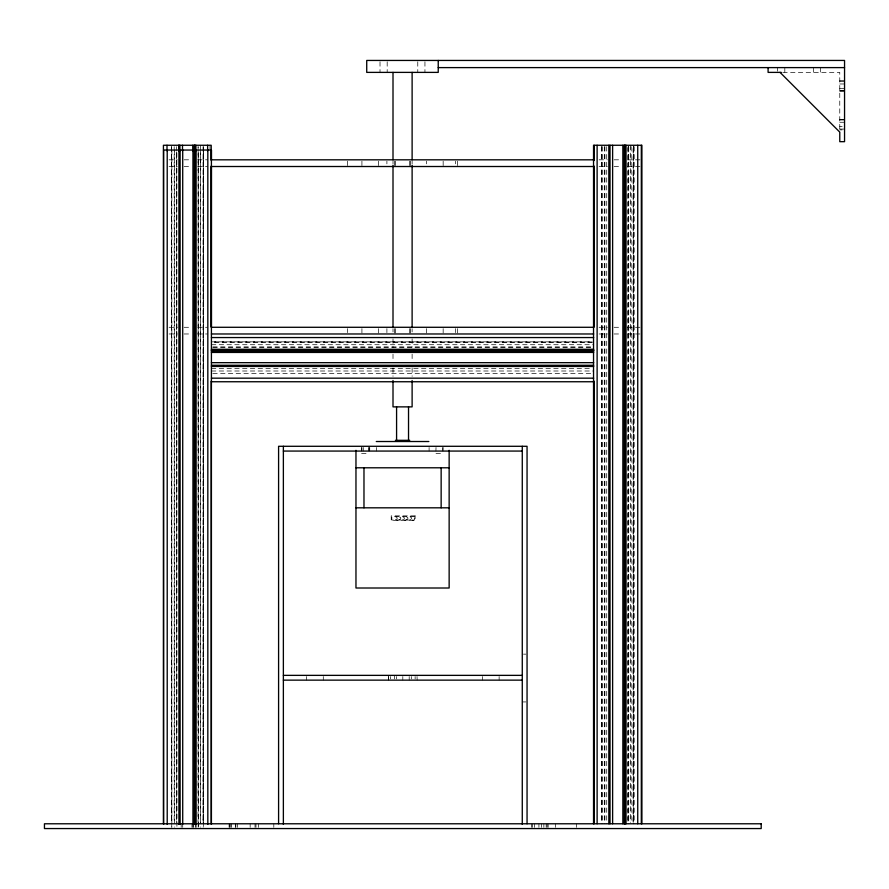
<?xml version="1.0" encoding="UTF-8"?>
<svg xmlns="http://www.w3.org/2000/svg" width="889" height="889" viewBox="0 0 889 889"><rect width="100%" height="100%" fill="white"/><g stroke="black" fill="none" stroke-linecap="round" stroke-linejoin="round"><path stroke-width="0.67" stroke-dasharray="4.45 3.33" d="M782.787 72.387L839.772 72.387L839.772 132.117M839.772 80.688L844.55 80.688M839.772 81.521L844.55 81.521M839.772 83.977L844.55 83.977M839.772 88.333L844.55 88.333M839.772 90.6L844.55 90.6M839.772 90.956L844.55 90.956M839.772 91.111L844.55 91.111M839.772 119.47L844.55 119.47M839.772 119.626L844.55 119.626M839.772 119.982L844.55 119.982M839.772 122.26L844.55 122.26M839.772 126.605L842.161 126.605M839.772 129.061L844.55 129.061M839.772 129.905L842.161 129.905M169.088 159.82L177.278 159.82M184.101 159.82L191.057 159.82M197.758 159.82L207.315 159.82M599.119 159.82L607.32 159.82M614.088 159.82L621.1 159.82M627.701 159.82L640.091 159.82M169.088 166.51L177.278 166.51M184.101 166.51L191.057 166.51M197.758 166.51L207.315 166.51M599.119 166.51L607.32 166.51M614.088 166.51L621.1 166.51M627.701 166.51L640.091 166.51M169.088 327.285L177.278 327.285M184.101 327.285L191.057 327.285M197.758 327.285L207.315 327.285M599.119 327.285L607.32 327.285M614.088 327.285L621.1 327.285M627.701 327.285L640.091 327.285M169.088 333.975L177.278 333.975M184.101 333.975L191.057 333.975M197.758 333.975L207.315 333.975M599.119 333.975L607.32 333.975M614.088 333.975L621.1 333.975M627.701 333.975L640.091 333.975M211.415 341.854L592.285 341.854M211.415 344.721L593.674 344.721M212.793 347.054L592.285 347.054M212.793 347.154L592.285 347.166M211.415 368.568L592.285 368.468M211.415 371.002L593.674 371.002M212.793 373.636L592.285 373.624M361.59 453.457L369.113 453.457M436.01 453.457L443.178 453.457M523.477 654.148L525.866 654.148M522.276 701.932L525.866 701.932M820.658 67.608L820.658 72.387M813.491 67.608L813.491 72.387M784.82 67.608L784.82 72.387M777.653 67.608L777.653 71.198M634.035 146.652L634.035 823.781M633.79 146.652L633.79 823.781M633.701 146.652L633.701 823.781M633.435 146.652L633.435 822.392M631.168 146.652L631.168 822.392M630.568 145.263L630.568 822.392M628.723 146.652L628.723 823.781M628.234 146.652L628.234 822.392M628.134 146.652L627.978 822.392L627.967 146.652M606.72 146.652L606.72 823.781M604.887 146.652L604.887 822.392M604.287 146.652L604.287 823.781M602.253 146.652L602.353 823.781M601.753 146.652L601.753 823.781M601.664 146.652L601.664 822.392M576.516 823.781L576.516 827.359M555.492 823.781L555.492 827.359M548.146 823.781L548.146 827.359M547.124 823.781L547.124 827.359M546.168 823.781L546.168 827.359M543.868 823.781L543.868 827.359M541.39 823.781L541.39 827.359M538.923 823.781L538.923 827.359M534.633 823.781L534.633 827.359M532.167 823.781L532.167 827.359M531.833 823.781L531.833 827.359M499.129 676.551L499.129 680.141M482.36 676.551L482.36 680.141M457.491 161.153L457.491 166.51M457.491 328.619L457.491 333.975M455.346 161.153L455.346 163.832M455.346 328.619L455.346 332.63M443.155 161.153L443.155 166.51M443.155 328.619L443.155 333.975M443.178 447.489L443.144 451.067M442.366 447.489L442.366 451.067M436.01 447.489L435.921 451.067M429.098 447.489L429.098 451.067M426.431 161.153L426.431 163.832M426.431 328.619L426.431 333.975M424.942 61.774L424.942 72.387M417.774 61.774L417.774 72.387M417.041 676.551L417.152 680.141M415.13 676.551L415.13 678.94M412.118 161.22L412.118 163.987M412.118 329.152L412.118 331.93M412.118 338.865L412.118 347.188M412.118 354.133L412.118 361.067M412.118 368.013L412.118 376.336M411.307 676.551L411.307 678.94M410.54 161.153L410.54 166.51M410.54 328.619L410.54 333.975M409.707 161.153L409.707 166.51M409.707 328.619L409.707 333.975M409.196 676.551L409.196 680.141M402.817 676.551L402.817 680.141M396.45 676.551L396.45 678.94M395.372 161.153L395.372 166.51M395.372 328.619L395.372 333.975M394.538 161.153L394.538 166.51M394.538 328.619L394.538 333.975M394.338 675.362L394.338 678.94M393.005 161.22L393.005 163.987M393.005 329.152L393.005 331.93M393.005 338.865L393.005 347.188M393.005 354.133L393.005 361.067M393.005 368.013L393.005 376.336M390.515 676.551L390.515 678.94M388.604 676.551L388.604 680.141M388.482 676.551L388.482 680.141M387.182 61.774L387.182 72.387M386.904 161.153L386.904 163.832M386.904 328.619L386.904 332.63M380.014 61.774L380.014 72.387M378.647 161.153L378.647 166.51M378.647 328.619L378.647 333.975M376.536 447.489L376.536 451.067M369.724 447.489L369.724 451.067M369.113 447.489L369.113 451.067M368.757 447.489L368.757 451.067M363.279 447.489L363.279 451.067M361.923 161.153L361.923 166.51M361.923 328.619L361.923 333.975M361.945 447.489L361.945 451.067M361.59 447.489L361.59 451.067M347.588 161.153L347.588 166.51M347.588 328.619L347.588 332.63M323.285 676.551L323.285 680.141M306.516 676.551L306.516 680.141M273.812 823.781L273.812 827.359M258.521 823.781L258.521 827.359M255.976 823.781L255.976 827.359M255.021 823.781L255.021 827.359M250.153 823.781L250.153 827.359M237.496 823.781L237.496 827.359M235.863 823.781L235.863 827.359M235.329 823.781L235.329 827.359M231.207 823.781L231.207 827.359M230.862 823.781L230.862 827.359M229.295 823.781L229.295 827.359M229.129 823.781L229.129 827.359M210.015 145.263L210.015 149.419M203.525 152.808L203.525 827.17M203.325 146.652L203.325 822.392M203.292 150.041L203.192 827.17M203.081 146.652L202.992 822.392M200.658 150.041L200.658 827.17M200.458 145.263L200.458 822.392M198.325 152.808L198.325 827.17M198.225 827.17L198.125 146.652L198.014 822.392M196.158 823.781L196.147 827.359M195.302 823.781L195.302 827.359M193.313 823.781L193.313 827.359M192.891 823.781L192.891 827.359M191.98 823.781L191.98 827.359M182.712 823.781L182.712 827.359M181.167 823.781L181.167 827.359M176.811 152.808L176.922 827.17M176.711 152.197L176.711 822.392M176.6 146.652L176.6 822.392M174.377 150.041L174.377 827.17M174.177 146.652L174.177 822.392M171.844 150.041L171.844 827.17M171.644 146.652L171.755 827.17M171.544 146.652L171.544 822.392M592.285 342.087L212.793 342.087L592.285 342.187M415.107 515.876L391.216 515.876L391.216 520.654L415.107 520.654L415.107 515.876M414.496 516.487L391.827 516.487L391.827 520.043L414.496 520.043L414.496 516.487M633.201 822.392L633.201 146.652L633.101 822.392M409.729 519.298A1.189 1.189 0 0 0 411.518 518.265A1.189 1.189 0 0 0 409.729 517.231A1.189 1.189 0 0 0 409.729 519.298M395.394 519.298A1.189 1.189 0 0 0 397.183 518.265A1.189 1.189 0 0 0 395.394 517.231A1.189 1.189 0 0 0 395.394 519.298M402.561 519.298A1.189 1.189 0 0 0 404.351 518.265A1.189 1.189 0 0 0 402.561 517.231A1.189 1.189 0 0 0 402.561 519.298M406.151 519.298A1.189 1.189 0 0 0 407.94 518.265A1.189 1.189 0 0 0 406.151 517.231A1.189 1.189 0 0 0 406.151 519.298M398.983 519.298A1.189 1.189 0 0 0 400.772 518.265A1.189 1.189 0 0 0 398.983 517.231A1.189 1.189 0 0 0 398.983 519.298"/><path stroke-width="1.33" d="M163.632 824.392L163.632 150.041L211.415 150.041L211.415 159.82L593.674 159.82M438.233 67.608L844.55 67.608M781.253 72.387L768.096 72.387L768.096 67.608M593.674 166.51L211.415 166.51L211.415 327.285L593.674 327.285M211.415 333.975L593.674 333.975M211.415 337.553L593.674 337.553M211.415 349.266L593.674 349.266M211.415 350.122L593.674 350.122M211.415 350.455L593.674 350.455M211.415 351.077L593.674 351.077M211.415 352.433L593.674 352.433M211.415 362.668L593.674 362.668M211.415 365.268L593.674 365.268M211.415 366.468L593.674 366.468M211.415 378.169L593.674 378.169M211.415 381.748L593.674 381.748M395.394 440.322L409.729 440.322M376.28 441.511L428.842 441.511M283.369 451.067L522.276 451.067M355.967 467.792L449.145 467.792M355.967 507.819L449.145 507.819M283.369 675.362L522.276 675.362M283.369 680.141L522.276 680.141M780.042 72.387L839.772 132.117L839.772 141.673L844.55 141.673L844.55 60.441L366.724 60.441L366.724 72.387L438.233 72.387L438.233 60.441M641.914 823.781L641.914 145.263L593.541 145.263L593.541 823.781M641.325 145.263L641.313 823.781M637.735 145.263L637.735 823.781M626.034 145.263L626.034 823.781M625.167 145.263L625.167 823.781M624.834 145.263L624.834 823.781M624.211 145.263L624.211 823.781M622.856 145.263L622.856 823.781M612.621 145.263L612.621 823.781M610.021 145.263L610.021 823.781M608.832 145.263L608.832 823.781M597.119 145.263L597.119 823.781M594.13 145.263L594.13 160.52M594.13 166.076L594.13 327.03M594.13 381.148L594.13 823.781M527.055 823.781L527.055 446.289L278.59 446.289L278.59 823.781M522.276 446.289L522.276 824.392M449.145 450.323L449.145 588.007L355.967 588.007L355.967 450.323M441.144 467.792L441.144 507.819M412.118 72.387L412.118 159.831M412.118 165.376L412.118 327.763M412.118 380.503L412.118 406.873L393.005 406.873L393.005 380.503M408.529 406.873L408.529 440.322M396.583 406.873L396.583 440.322M393.005 72.387L393.005 159.831M393.005 165.376L393.005 327.763M363.979 467.792L363.979 507.819M283.369 446.289L283.369 824.392M211.415 150.041L211.415 824.392M211.204 160.52L211.204 145.263L163.42 145.263L163.42 823.781M211.204 166.076L211.204 327.03M211.204 381.148L211.204 823.781M207.826 150.041L207.826 824.392M207.626 145.263L207.626 150.808M196.125 150.041L196.125 824.392M195.913 145.263L195.913 150.808M195.047 145.263L195.047 150.808M194.924 150.041L194.924 824.392M194.724 145.263L194.724 150.808M194.302 150.041L194.302 824.392M194.102 145.263L194.102 150.808M192.946 150.041L192.946 824.392M192.746 145.263L192.746 150.808M182.712 150.041L182.712 824.392M182.501 145.263L182.501 150.808M180.111 150.041L180.111 824.392M179.911 145.263L179.911 150.808M179.133 145.263L179.133 150.808M178.922 150.041L178.922 824.392M178.711 145.263L178.711 150.808M167.21 150.041L167.21 824.392M167.01 145.263L167.01 150.808M761.195 823.781L44.45 823.781L44.45 828.559L761.195 828.559L761.195 823.781"/></g></svg>
